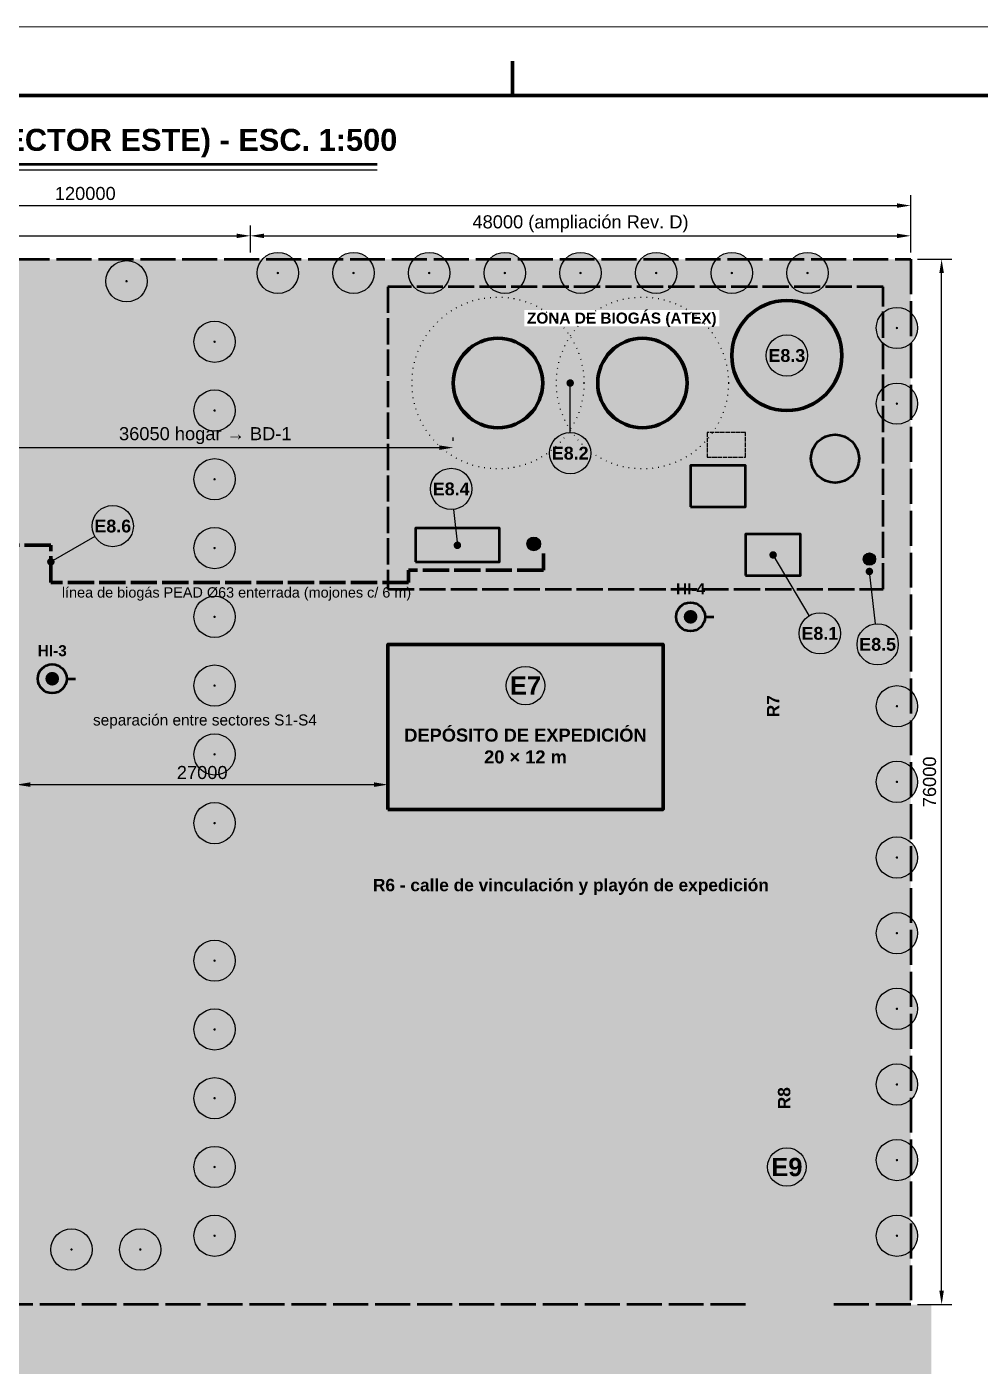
# Model space of a CAD drawing. Header units: millimetres. Extents: x 0 to 420, y 0 to 297.
# Drawn here: x 139.4 to 278, y 102.2 to 297 of the extents above; entities that cross this region are included whole.
import ezdxf
from ezdxf.enums import TextEntityAlignment as Align

# ---------------------------------------------------------------- set-up
doc = ezdxf.new("R2010")
doc.units = ezdxf.units.MM
doc.header["$LTSCALE"] = 0.5
doc.linetypes.add('DASHED', pattern=[1.524, 1.27, -0.254])
doc.linetypes.add('DOT', pattern=[0.508, 0, -0.508])
for name, color, linetype, lineweight in [('CONTORNO', 7, 'CONTINUOUS', 50), ('COTAS', 7, 'CONTINUOUS', 25), ('FINO', 7, 'CONTINUOUS', 25), ('HOJA', 8, 'CONTINUOUS', 13), ('RECUADRO', 7, 'CONTINUOUS', 70), ('RELLENO', 9, 'CONTINUOUS', 13), ('TEXTO', 7, 'CONTINUOUS', 25)]:
    doc.layers.add(name, color=color, linetype=linetype, lineweight=lineweight)
doc.styles.add('NEGRITA', font='arialbd.ttf')
doc.styles.get("Standard").update_dxf_attribs({"font": 'arial.ttf'})
doc.dimstyles.new('IRAM', dxfattribs={"dimtxt": 2.5, "dimasz": 2.5, "dimexe": 1.5, "dimexo": 1, "dimgap": 0.8, "dimtad": 1, "dimdec": 1, "dimtxsty": 'Standard', "dimcen": 2.5, "dimazin": 3, "dimtfac": 1, "dimtmove": 0, "dimatfit": 3})

msp = doc.modelspace()

# ---------------------------------------------------------------- hatches: boundary and pattern name
at = {"layer": 'COTAS'}
h = msp.add_hatch(color=7, dxfattribs=at)
edge = h.paths.add_edge_path()
edge.add_arc((218.4, 245.2), 0.55, 0, 360)
h = msp.add_hatch(color=7, dxfattribs=at)
edge = h.paths.add_edge_path()
edge.add_arc((202, 221.6), 0.55, 0, 360)
h = msp.add_hatch(color=7, dxfattribs=at)
edge = h.paths.add_edge_path()
edge.add_arc((247.9, 220.2), 0.55, 0, 360)
h = msp.add_hatch(color=7, dxfattribs=at)
edge = h.paths.add_edge_path()
edge.add_arc((142.9, 219.2), 0.55, 0, 360)
h = msp.add_hatch(color=7, dxfattribs=at)
edge = h.paths.add_edge_path()
edge.add_arc((261.9, 217.8), 0.55, 0, 360)
at = {"layer": 'RELLENO', "true_color": 0xe8f1e0}
msp.add_hatch(color=7, dxfattribs=at).paths.add_polyline_path([(27.9, 111.2), (267.9, 111.2), (267.9, 263.2), (27.9, 263.2)])
at = {"layer": 'RELLENO', "true_color": 0xd0e4c4}
h = msp.add_hatch(color=7, dxfattribs=at)
edge = h.paths.add_edge_path()
edge.add_arc((153.9, 260), 3, 0, 360)
h = msp.add_hatch(color=7, dxfattribs=at)
edge = h.paths.add_edge_path()
edge.add_arc((175.9, 261.2), 3, 0, 360)
h = msp.add_hatch(color=7, dxfattribs=at)
edge = h.paths.add_edge_path()
edge.add_arc((186.9, 261.2), 3, 0, 360)
h = msp.add_hatch(color=7, dxfattribs=at)
edge = h.paths.add_edge_path()
edge.add_arc((197.9, 261.2), 3, 0, 360)
h = msp.add_hatch(color=7, dxfattribs=at)
edge = h.paths.add_edge_path()
edge.add_arc((208.9, 261.2), 3, 0, 360)
h = msp.add_hatch(color=7, dxfattribs=at)
edge = h.paths.add_edge_path()
edge.add_arc((219.9, 261.2), 3, 0, 360)
h = msp.add_hatch(color=7, dxfattribs=at)
edge = h.paths.add_edge_path()
edge.add_arc((230.9, 261.2), 3, 0, 360)
h = msp.add_hatch(color=7, dxfattribs=at)
edge = h.paths.add_edge_path()
edge.add_arc((241.9, 261.2), 3, 0, 360)
h = msp.add_hatch(color=7, dxfattribs=at)
edge = h.paths.add_edge_path()
edge.add_arc((252.9, 261.2), 3, 0, 360)
at = {"layer": 'RELLENO', "true_color": 0x46783c}
h = msp.add_hatch(color=7, dxfattribs=at)
edge = h.paths.add_edge_path()
edge.add_arc((175.9, 261.2), 0.18, 0, 360)
h = msp.add_hatch(color=7, dxfattribs=at)
edge = h.paths.add_edge_path()
edge.add_arc((186.9, 261.2), 0.18, 0, 360)
h = msp.add_hatch(color=7, dxfattribs=at)
edge = h.paths.add_edge_path()
edge.add_arc((197.9, 261.2), 0.18, 0, 360)
h = msp.add_hatch(color=7, dxfattribs=at)
edge = h.paths.add_edge_path()
edge.add_arc((208.9, 261.2), 0.18, 0, 360)
h = msp.add_hatch(color=7, dxfattribs=at)
edge = h.paths.add_edge_path()
edge.add_arc((219.9, 261.2), 0.18, 0, 360)
h = msp.add_hatch(color=7, dxfattribs=at)
edge = h.paths.add_edge_path()
edge.add_arc((230.9, 261.2), 0.18, 0, 360)
h = msp.add_hatch(color=7, dxfattribs=at)
edge = h.paths.add_edge_path()
edge.add_arc((241.9, 261.2), 0.18, 0, 360)
h = msp.add_hatch(color=7, dxfattribs=at)
edge = h.paths.add_edge_path()
edge.add_arc((252.9, 261.2), 0.18, 0, 360)
h = msp.add_hatch(color=7, dxfattribs=at)
edge = h.paths.add_edge_path()
edge.add_arc((153.9, 260), 0.18, 0, 360)
at = {"layer": 'RELLENO', "true_color": 0xfff8de}
msp.add_hatch(color=7, dxfattribs=at).paths.add_polyline_path([(191.9, 215.2), (263.9, 215.2), (263.9, 259.2), (191.9, 259.2)])
at = {"layer": 'RELLENO', "true_color": 0xd9d9d9}
h = msp.add_hatch(color=7, dxfattribs=at)
h.paths.add_polyline_path([(37.28, 232.94), (37.3, 235.76), (37.64, 238.48), (38.28, 241.18), (39.26, 243.74), (39.66, 244.46), (39.86, 245.26), (39.9, 254.48), (40.08, 254.9), (40.54, 255.18), (60.72, 255.3), (62.66, 255.2), (122.26, 255.2), (123.94, 255.66), (126.04, 256.68), (128.86, 257.56), (131.62, 258.02), (134.48, 258.14), (137.34, 257.86), (140.14, 257.24), (145.26, 255.22), (159.1, 255.2), (159.54, 255.06), (159.9, 254.4), (159.9, 199.44), (160, 198.72), (160.62, 197.12), (160.36, 196.06), (160.34, 195.28), (159.92, 194), (159.9, 184.44), (160, 183.76), (160.46, 182.58), (161.02, 181.7), (162.14, 178.82), (162.84, 175.82), (163.08, 172.74), (162.86, 169.64), (162.16, 166.64), (161.66, 165.18), (160.52, 162.94), (159.94, 161.4), (159.9, 153.6), (159.76, 153.16), (159.1, 152.8), (150.66, 152.78), (146.5, 151.82), (143.18, 151.66), (139.88, 152.08), (137.28, 152.78), (132.36, 152.84), (131.92, 153.16), (131.58, 153.98), (131.14, 154.56), (130.4, 155.02), (129.7, 155.2), (124.82, 155.18), (122.28, 154.7), (121.5, 154.74), (120.62, 154.56), (117.38, 154.72), (116.56, 154.96), (114.64, 155.2), (93.16, 155.2), (92.52, 155.12), (91.4, 154.66), (90.16, 153.74), (89.8, 153.14), (89.64, 152.44), (89.7, 151.62), (90.02, 150.8), (90.3, 149.16), (90.44, 147.42), (90.28, 144.18), (89.98, 142.46), (88.96, 139.3), (87.14, 135.88), (86.9, 134.82), (86.92, 120.2), (87.46, 118.58), (88.02, 117.7), (89.14, 114.82), (89.56, 113.34), (89.68, 111.72), (89.38, 111.34), (88.94, 111.2), (73.7, 111.2), (73.26, 111.34), (72.9, 112), (72.9, 152.8), (72.8, 153.52), (72.36, 154.3), (71.64, 154.9), (70.94, 155.16), (66.86, 155.16), (65.08, 154.42), (64.3, 153.86), (63.44, 153.56), (62.8, 153.14), (61.16, 152.54), (58, 151.82), (54.68, 151.66), (51.38, 152.08), (49.78, 152.5), (46.7, 153.74), (45.96, 154.28), (44.28, 155.1), (40.54, 155.22), (40.2, 155.38), (39.94, 155.76), (39.9, 167.68), (39.62, 171.28), (39.9, 173.62), (39.88, 180.78), (38.2, 186.28), (37.78, 188.8), (37.6, 191.44), (37.68, 193.98), (38, 196.6), (38.6, 199.12), (39.88, 202.78), (39.9, 222.68), (39.56, 224.12), (38.6, 226.28), (37.84, 228.92)])
h.paths.add_polyline_path([(61.14, 169.78), (64, 171.26), (67.16, 172.28), (68.88, 172.58), (72.12, 172.74), (75.42, 172.32), (77.02, 171.9), (80.1, 170.66), (80.86, 170.1), (82.74, 169.26), (87.36, 169.3), (88.18, 169.74), (88.88, 170.54), (89.98, 171.02), (90.84, 171.82), (91.3, 171.9), (92.4, 171.64), (93.12, 171.72), (93.82, 172.04), (94.46, 172.68), (94.88, 173.82), (94.9, 180.08), (95.08, 180.5), (95.54, 180.78), (117.7, 180.8), (118.38, 180.96), (119, 181.32), (119.56, 181.98), (119.98, 182.9), (120.52, 183.2), (143.5, 183.2), (144.4, 183.38), (145.04, 183.76), (145.7, 184.66), (145.9, 185.6), (145.88, 213.06), (145.48, 214.14), (144.44, 215), (143.72, 215.18), (140.54, 215.22), (140.2, 215.38), (139.94, 215.76), (139.9, 234.4), (140.08, 234.9), (140.46, 235.16), (143.94, 235.24), (144.64, 235.5), (145.22, 235.92), (145.72, 236.7), (145.9, 237.6), (145.84, 239.28), (145.34, 240.34), (144.44, 241), (143.5, 241.2), (56.3, 241.2), (55.4, 241.02), (54.76, 240.64), (54.2, 239.94), (53.92, 239.06), (53.9, 233.6), (54.2, 232.46), (55.16, 231.5), (56.3, 231.2), (71.18, 231.2), (71.66, 230.96), (71.9, 230.48), (71.8, 195.62), (71.48, 195.3), (71.1, 195.2), (56.04, 195.18), (55.18, 194.92), (54.62, 194.52), (54.2, 193.94), (53.94, 193.24), (53.9, 176.28), (54.02, 175.52), (55.24, 173.1), (56.18, 171.92), (57.2, 170.96), (58.5, 170.1), (59.46, 169.66), (60.24, 169.56)], flags=16)
at = {"layer": 'RELLENO', "true_color": 0xd6e8c8}
h = msp.add_hatch(color=7, dxfattribs=at)
edge = h.paths.add_edge_path()
edge.add_arc((249.9, 249.2), 8, 0, 360)
at = {"layer": 'RELLENO', "true_color": 0xd0e4c4}
h = msp.add_hatch(color=7, dxfattribs=at)
edge = h.paths.add_edge_path()
edge.add_arc((265.9, 253.2), 3, 0, 360)
h = msp.add_hatch(color=7, dxfattribs=at)
edge = h.paths.add_edge_path()
edge.add_arc((166.7, 251.2), 3, 0, 360)
at = {"layer": 'RELLENO', "true_color": 0x46783c}
h = msp.add_hatch(color=7, dxfattribs=at)
edge = h.paths.add_edge_path()
edge.add_arc((265.9, 253.2), 0.18, 0, 360)
h = msp.add_hatch(color=7, dxfattribs=at)
edge = h.paths.add_edge_path()
edge.add_arc((166.7, 251.2), 0.18, 0, 360)
at = {"layer": 'RELLENO', "true_color": 0xccded8}
h = msp.add_hatch(color=7, dxfattribs=at)
edge = h.paths.add_edge_path()
edge.add_arc((207.9, 245.2), 6.5, 0, 360)
h = msp.add_hatch(color=7, dxfattribs=at)
edge = h.paths.add_edge_path()
edge.add_arc((228.9, 245.2), 6.5, 0, 360)
at = {"layer": 'RELLENO', "true_color": 0xfff3d6}
h = msp.add_hatch(color=7, dxfattribs=at)
edge = h.paths.add_edge_path()
edge.add_arc((249.9, 249.2), 3, 0, 360)
at = {"layer": 'RELLENO', "true_color": 0xd0e4c4}
h = msp.add_hatch(color=7, dxfattribs=at)
edge = h.paths.add_edge_path()
edge.add_arc((166.7, 241.2), 3, 0, 360)
h = msp.add_hatch(color=7, dxfattribs=at)
edge = h.paths.add_edge_path()
edge.add_arc((265.9, 242.2), 3, 0, 360)
at = {"layer": 'RELLENO', "true_color": 0x46783c}
h = msp.add_hatch(color=7, dxfattribs=at)
edge = h.paths.add_edge_path()
edge.add_arc((265.9, 242.2), 0.18, 0, 360)
h = msp.add_hatch(color=7, dxfattribs=at)
edge = h.paths.add_edge_path()
edge.add_arc((166.7, 241.2), 0.18, 0, 360)
at = {"layer": 'RELLENO', "true_color": 0xfff3d6}
h = msp.add_hatch(color=7, dxfattribs=at)
edge = h.paths.add_edge_path()
edge.add_arc((218.4, 235), 3, 0, 360)
at = {"layer": 'RELLENO', "true_color": 0xe1e1e1}
h = msp.add_hatch(color=7, dxfattribs=at)
edge = h.paths.add_edge_path()
edge.add_arc((256.9, 234.2), 3.5, 0, 360)
at = {"layer": 'RELLENO', "true_color": 0xcecece}
for points in [[(139.9, 215.2), (145.9, 215.2), (145.9, 235.2), (139.9, 235.2)], [(119.9, 169.2), (145.9, 169.2), (145.9, 183.2), (119.9, 183.2)]]:
    msp.add_hatch(color=7, dxfattribs=at).paths.add_polyline_path(points)
at = {"layer": 'RELLENO', "true_color": 0xd0e4c4}
h = msp.add_hatch(color=7, dxfattribs=at)
edge = h.paths.add_edge_path()
edge.add_arc((166.7, 231.2), 3, 0, 360)
at = {"layer": 'RELLENO', "true_color": 0xfff3d6}
h = msp.add_hatch(color=7, dxfattribs=at)
edge = h.paths.add_edge_path()
edge.add_arc((201.1, 229.8), 3, 0, 360)
at = {"layer": 'RELLENO', "true_color": 0xe8e2d4}
msp.add_hatch(color=7, dxfattribs=at).paths.add_polyline_path([(235.9, 227.2), (243.9, 227.2), (243.9, 233.2), (235.9, 233.2)])
at = {"layer": 'RELLENO', "true_color": 0x46783c}
h = msp.add_hatch(color=7, dxfattribs=at)
edge = h.paths.add_edge_path()
edge.add_arc((166.7, 231.2), 0.18, 0, 360)
at = {"layer": 'RELLENO', "true_color": 0xfff3d6}
h = msp.add_hatch(color=7, dxfattribs=at)
edge = h.paths.add_edge_path()
edge.add_arc((151.9, 224.4), 3, 0, 360)
at = {"layer": 'RELLENO', "true_color": 0xd0d8e4}
for points in [[(239.9, 179.2), (255.9, 179.2), (255.9, 227.2), (239.9, 227.2)], [(239.9, 215.2), (263.9, 215.2), (263.9, 227.2), (239.9, 227.2)], [(159.9, 165.2), (263.9, 165.2), (263.9, 179.2), (159.9, 179.2)], [(243.9, 111.2), (255.9, 111.2), (255.9, 165.2), (243.9, 165.2)], [(243.9, 105.2), (255.9, 105.2), (255.9, 111.2), (243.9, 111.2)]]:
    msp.add_hatch(color=7, dxfattribs=at).paths.add_polyline_path(points)
at = {"layer": 'RELLENO', "true_color": 0xd0e4c4}
h = msp.add_hatch(color=7, dxfattribs=at)
edge = h.paths.add_edge_path()
edge.add_arc((166.7, 221.2), 3, 0, 360)
at = {"layer": 'RELLENO', "true_color": 0xc8dccd}
msp.add_hatch(color=7, dxfattribs=at).paths.add_polyline_path([(195.9, 219.2), (208.1, 219.2), (208.1, 224.08), (195.9, 224.08)])
at = {"layer": 'RELLENO', "true_color": 0xffffff}
h = msp.add_hatch(color=7, dxfattribs=at)
edge = h.paths.add_edge_path()
edge.add_arc((213.1, 221.8), 1, 0, 360)
at = {"layer": 'RELLENO', "true_color": 0xc4b096}
msp.add_hatch(color=7, dxfattribs=at).paths.add_polyline_path([(243.9, 217.2), (251.9, 217.2), (251.9, 223.2), (243.9, 223.2)])
at = {"layer": 'RELLENO', "true_color": 0x46783c}
h = msp.add_hatch(color=7, dxfattribs=at)
edge = h.paths.add_edge_path()
edge.add_arc((166.7, 221.2), 0.18, 0, 360)
at = {"layer": 'RELLENO', "true_color": 0x1e1e1e}
h = msp.add_hatch(color=7, dxfattribs=at)
edge = h.paths.add_edge_path()
edge.add_arc((261.9, 219.6), 0.9, 0, 360)
at = {"layer": 'RELLENO', "true_color": 0xd0e4c4}
h = msp.add_hatch(color=7, dxfattribs=at)
edge = h.paths.add_edge_path()
edge.add_arc((166.7, 211.2), 3, 0, 360)
at = {"layer": 'RELLENO', "true_color": 0xffffff}
h = msp.add_hatch(color=7, dxfattribs=at)
edge = h.paths.add_edge_path()
edge.add_arc((235.9, 211.2), 2.1, 0, 360)
at = {"layer": 'RELLENO', "true_color": 0x46783c}
h = msp.add_hatch(color=7, dxfattribs=at)
edge = h.paths.add_edge_path()
edge.add_arc((166.7, 211.2), 0.18, 0, 360)
at = {"layer": 'RELLENO', "true_color": 0xc8102e}
h = msp.add_hatch(color=7, dxfattribs=at)
edge = h.paths.add_edge_path()
edge.add_arc((235.9, 211.2), 1, 0, 360)
at = {"layer": 'RELLENO', "true_color": 0xfff3d6}
h = msp.add_hatch(color=7, dxfattribs=at)
edge = h.paths.add_edge_path()
edge.add_arc((254.7, 208.8), 3, 0, 360)
h = msp.add_hatch(color=7, dxfattribs=at)
edge = h.paths.add_edge_path()
edge.add_arc((263.1, 207.2), 3, 0, 360)
at = {"layer": 'RELLENO', "true_color": 0xf0ded6}
msp.add_hatch(color=7, dxfattribs=at).paths.add_polyline_path([(191.9, 183.2), (231.9, 183.2), (231.9, 207.2), (191.9, 207.2)])
at = {"layer": 'RELLENO', "true_color": 0xffffff}
h = msp.add_hatch(color=7, dxfattribs=at)
edge = h.paths.add_edge_path()
edge.add_arc((143.1, 202.2), 2.1, 0, 360)
at = {"layer": 'RELLENO', "true_color": 0xc8102e}
h = msp.add_hatch(color=7, dxfattribs=at)
edge = h.paths.add_edge_path()
edge.add_arc((143.1, 202.2), 1, 0, 360)
at = {"layer": 'RELLENO', "true_color": 0xd0e4c4}
h = msp.add_hatch(color=7, dxfattribs=at)
edge = h.paths.add_edge_path()
edge.add_arc((166.7, 201.2), 3, 0, 360)
at = {"layer": 'RELLENO', "true_color": 0xfff3d6}
h = msp.add_hatch(color=7, dxfattribs=at)
edge = h.paths.add_edge_path()
edge.add_arc((211.9, 201.2), 2.8, 0, 360)
at = {"layer": 'RELLENO', "true_color": 0x46783c}
h = msp.add_hatch(color=7, dxfattribs=at)
edge = h.paths.add_edge_path()
edge.add_arc((166.7, 201.2), 0.18, 0, 360)
at = {"layer": 'RELLENO', "true_color": 0xd0e4c4}
h = msp.add_hatch(color=7, dxfattribs=at)
edge = h.paths.add_edge_path()
edge.add_arc((265.9, 198.2), 3, 0, 360)
at = {"layer": 'RELLENO', "true_color": 0x46783c}
h = msp.add_hatch(color=7, dxfattribs=at)
edge = h.paths.add_edge_path()
edge.add_arc((265.9, 198.2), 0.18, 0, 360)
at = {"layer": 'RELLENO', "true_color": 0xd0e4c4}
h = msp.add_hatch(color=7, dxfattribs=at)
edge = h.paths.add_edge_path()
edge.add_arc((166.7, 191.2), 3, 0, 360)
at = {"layer": 'RELLENO', "true_color": 0x46783c}
h = msp.add_hatch(color=7, dxfattribs=at)
edge = h.paths.add_edge_path()
edge.add_arc((166.7, 191.2), 0.18, 0, 360)
at = {"layer": 'RELLENO', "true_color": 0xd0e4c4}
h = msp.add_hatch(color=7, dxfattribs=at)
edge = h.paths.add_edge_path()
edge.add_arc((265.9, 187.2), 3, 0, 360)
at = {"layer": 'RELLENO', "true_color": 0x46783c}
h = msp.add_hatch(color=7, dxfattribs=at)
edge = h.paths.add_edge_path()
edge.add_arc((265.9, 187.2), 0.18, 0, 360)
at = {"layer": 'RELLENO', "true_color": 0xd0e4c4}
h = msp.add_hatch(color=7, dxfattribs=at)
edge = h.paths.add_edge_path()
edge.add_arc((166.7, 181.2), 3, 0, 360)
at = {"layer": 'RELLENO', "true_color": 0xf3c229}
msp.add_hatch(color=7, dxfattribs=at).paths.add_polyline_path([(207.9, 180.8), (215.9, 180.8), (215.9, 183.2), (207.9, 183.2)])
at = {"layer": 'RELLENO', "true_color": 0x46783c}
h = msp.add_hatch(color=7, dxfattribs=at)
edge = h.paths.add_edge_path()
edge.add_arc((166.7, 181.2), 0.18, 0, 360)
at = {"layer": 'RELLENO', "true_color": 0xd0e4c4}
h = msp.add_hatch(color=7, dxfattribs=at)
edge = h.paths.add_edge_path()
edge.add_arc((265.9, 176.2), 3, 0, 360)
at = {"layer": 'RELLENO', "true_color": 0x46783c}
h = msp.add_hatch(color=7, dxfattribs=at)
edge = h.paths.add_edge_path()
edge.add_arc((265.9, 176.2), 0.18, 0, 360)
at = {"layer": 'RELLENO', "true_color": 0xd0e4c4}
h = msp.add_hatch(color=7, dxfattribs=at)
edge = h.paths.add_edge_path()
edge.add_arc((265.9, 165.2), 3, 0, 360)
h = msp.add_hatch(color=7, dxfattribs=at)
edge = h.paths.add_edge_path()
edge.add_arc((166.7, 161.2), 3, 0, 360)
at = {"layer": 'RELLENO', "true_color": 0x46783c}
h = msp.add_hatch(color=7, dxfattribs=at)
edge = h.paths.add_edge_path()
edge.add_arc((265.9, 165.2), 0.18, 0, 360)
h = msp.add_hatch(color=7, dxfattribs=at)
edge = h.paths.add_edge_path()
edge.add_arc((166.7, 161.2), 0.18, 0, 360)
at = {"layer": 'RELLENO', "true_color": 0xd0e4c4}
h = msp.add_hatch(color=7, dxfattribs=at)
edge = h.paths.add_edge_path()
edge.add_arc((265.9, 154.2), 3, 0, 360)
h = msp.add_hatch(color=7, dxfattribs=at)
edge = h.paths.add_edge_path()
edge.add_arc((166.7, 151.2), 3, 0, 360)
at = {"layer": 'RELLENO', "true_color": 0x46783c}
h = msp.add_hatch(color=7, dxfattribs=at)
edge = h.paths.add_edge_path()
edge.add_arc((265.9, 154.2), 0.18, 0, 360)
h = msp.add_hatch(color=7, dxfattribs=at)
edge = h.paths.add_edge_path()
edge.add_arc((166.7, 151.2), 0.18, 0, 360)
at = {"layer": 'RELLENO', "true_color": 0xd0e4c4}
h = msp.add_hatch(color=7, dxfattribs=at)
edge = h.paths.add_edge_path()
edge.add_arc((265.9, 143.2), 3, 0, 360)
h = msp.add_hatch(color=7, dxfattribs=at)
edge = h.paths.add_edge_path()
edge.add_arc((166.7, 141.2), 3, 0, 360)
at = {"layer": 'RELLENO', "true_color": 0x46783c}
h = msp.add_hatch(color=7, dxfattribs=at)
edge = h.paths.add_edge_path()
edge.add_arc((265.9, 143.2), 0.18, 0, 360)
h = msp.add_hatch(color=7, dxfattribs=at)
edge = h.paths.add_edge_path()
edge.add_arc((166.7, 141.2), 0.18, 0, 360)
at = {"layer": 'RELLENO', "true_color": 0xd0e4c4}
h = msp.add_hatch(color=7, dxfattribs=at)
edge = h.paths.add_edge_path()
edge.add_arc((265.9, 132.2), 3, 0, 360)
h = msp.add_hatch(color=7, dxfattribs=at)
edge = h.paths.add_edge_path()
edge.add_arc((166.7, 131.2), 3, 0, 360)
at = {"layer": 'RELLENO', "true_color": 0xfff3d6}
h = msp.add_hatch(color=7, dxfattribs=at)
edge = h.paths.add_edge_path()
edge.add_arc((249.9, 131.2), 2.8, 0, 360)
at = {"layer": 'RELLENO', "true_color": 0x46783c}
h = msp.add_hatch(color=7, dxfattribs=at)
edge = h.paths.add_edge_path()
edge.add_arc((166.7, 131.2), 0.18, 0, 360)
h = msp.add_hatch(color=7, dxfattribs=at)
edge = h.paths.add_edge_path()
edge.add_arc((265.9, 132.2), 0.18, 0, 360)
at = {"layer": 'RELLENO', "true_color": 0xd0e4c4}
h = msp.add_hatch(color=7, dxfattribs=at)
edge = h.paths.add_edge_path()
edge.add_arc((166.7, 121.2), 3, 0, 360)
h = msp.add_hatch(color=7, dxfattribs=at)
edge = h.paths.add_edge_path()
edge.add_arc((265.9, 121.2), 3, 0, 360)
h = msp.add_hatch(color=7, dxfattribs=at)
edge = h.paths.add_edge_path()
edge.add_arc((145.9, 119.2), 3, 0, 360)
h = msp.add_hatch(color=7, dxfattribs=at)
edge = h.paths.add_edge_path()
edge.add_arc((155.9, 119.2), 3, 0, 360)
at = {"layer": 'RELLENO', "true_color": 0x46783c}
h = msp.add_hatch(color=7, dxfattribs=at)
edge = h.paths.add_edge_path()
edge.add_arc((166.7, 121.2), 0.18, 0, 360)
h = msp.add_hatch(color=7, dxfattribs=at)
edge = h.paths.add_edge_path()
edge.add_arc((265.9, 121.2), 0.18, 0, 360)
h = msp.add_hatch(color=7, dxfattribs=at)
edge = h.paths.add_edge_path()
edge.add_arc((145.9, 119.2), 0.18, 0, 360)
h = msp.add_hatch(color=7, dxfattribs=at)
edge = h.paths.add_edge_path()
edge.add_arc((155.9, 119.2), 0.18, 0, 360)
at = {"layer": 'RELLENO', "true_color": 0xe6e2dc}
msp.add_hatch(color=7, dxfattribs=at).paths.add_polyline_path([(25.9, 105.2), (270.9, 105.2), (270.9, 111.2), (25.9, 111.2)])
at = {"layer": 'RELLENO', "true_color": 0xbebfc1}
msp.add_hatch(color=7, dxfattribs=at).paths.add_polyline_path([(25.9, 91.2), (270.9, 91.2), (270.9, 105.2), (25.9, 105.2)])

# ---------------------------------------------------------------- linework, layer by layer
at = {"layer": 'CONTORNO'}
msp.add_line((26, 277), (190.32, 277), dxfattribs=at)
at = {"layer": 'CONTORNO', "true_color": 0xc8102e}
for p, q in [((238, 211.2), (239.3, 211.2)), ((145.2, 202.2), (146.5, 202.2))]:
    msp.add_line(p, q, dxfattribs=at)
at = {"layer": 'CONTORNO'}
for points in [[(235.9, 227.2), (243.9, 227.2), (243.9, 233.2), (235.9, 233.2)], [(195.9, 219.2), (208.1, 219.2), (208.1, 224.08), (195.9, 224.08)], [(243.9, 217.2), (251.9, 217.2), (251.9, 223.2), (243.9, 223.2)]]:
    msp.add_lwpolyline(points, close=True, dxfattribs=at)
at = {"layer": 'CONTORNO', "linetype": 'DASHED', "lineweight": 70, "ltscale": 6, "true_color": 0xd4a700}
msp.add_lwpolyline([(214.5, 220.4), (214.5, 218), (194.9, 218), (194.9, 216.2), (142.9, 216.2), (142.9, 221.6), (130.1, 221.6)], dxfattribs=at)
at = {"layer": 'CONTORNO', "lineweight": 100}
msp.add_lwpolyline([(191.9, 183.2), (231.9, 183.2), (231.9, 207.2), (191.9, 207.2)], close=True, dxfattribs=at)
at = {"layer": 'CONTORNO', "linetype": 'DASHED', "lineweight": 50, "ltscale": 8}
msp.add_lwpolyline([(243.9, 111.2), (89.9, 111.2)], dxfattribs=at)
at = {"layer": 'CONTORNO', "lineweight": 70}
for centre, radius in [((249.9, 249.2), 8), ((207.9, 245.2), 6.5), ((228.9, 245.2), 6.5)]:
    msp.add_circle(centre, radius, dxfattribs=at)
at = {"layer": 'CONTORNO'}
msp.add_circle((256.9, 234.2), 3.5, dxfattribs=at)
at = {"layer": 'CONTORNO', "lineweight": 50, "true_color": 0xc8102e}
for centre in [(235.9, 211.2), (143.1, 202.2)]:
    msp.add_circle(centre, 2.1, dxfattribs=at)
at = {"layer": 'COTAS'}
for p, q in [((218.4, 238), (218.4, 245.2)), ((201.4273, 226.81791), (202, 221.6)), ((149.3024, 222.89917), (142.9, 219.2)), ((253.16317, 211.37646), (247.9, 220.2)), ((262.76253, 210.18096), (261.9, 217.8))]:
    msp.add_line(p, q, dxfattribs=at)
for centre, radius in [((249.9, 249.2), 3), ((218.4, 235), 3), ((201.1, 229.8), 3), ((151.9, 224.4), 3), ((254.7, 208.8), 3), ((263.1, 207.2), 3), ((211.9, 201.2), 2.8), ((249.9, 131.2), 2.8)]:
    msp.add_circle(centre, radius, dxfattribs=at)
at = {"layer": 'FINO'}
msp.add_line((26, 276.2), (190.32, 276.2), dxfattribs=at)
at = {"layer": 'FINO', "linetype": 'DASHED', "lineweight": 50, "ltscale": 6, "true_color": 0xd4a700}
msp.add_lwpolyline([(191.9, 215.2), (263.9, 215.2), (263.9, 259.2), (191.9, 259.2)], close=True, dxfattribs=at)
at = {"layer": 'FINO', "linetype": 'DASHED'}
msp.add_lwpolyline([(238.3, 234.4), (243.9, 234.4), (243.9, 238), (238.3, 238)], close=True, dxfattribs=at)
at = {"layer": 'FINO', "true_color": 0x46783c}
for centre in [(153.9, 260), (175.9, 261.2), (186.9, 261.2), (197.9, 261.2), (208.9, 261.2), (219.9, 261.2), (230.9, 261.2), (241.9, 261.2), (252.9, 261.2), (265.9, 253.2), (166.7, 251.2), (166.7, 241.2), (265.9, 242.2), (166.7, 231.2), (166.7, 221.2), (166.7, 211.2), (166.7, 201.2), (265.9, 198.2), (166.7, 191.2), (265.9, 187.2), (166.7, 181.2), (265.9, 176.2), (265.9, 165.2), (166.7, 161.2), (265.9, 154.2), (166.7, 151.2), (265.9, 143.2), (166.7, 141.2), (265.9, 132.2), (166.7, 131.2), (166.7, 121.2), (265.9, 121.2), (145.9, 119.2), (155.9, 119.2)]:
    msp.add_circle(centre, 3, dxfattribs=at)
at = {"layer": 'FINO'}
for centre, radius in [((213.1, 221.8), 1), ((261.9, 219.6), 0.9)]:
    msp.add_circle(centre, radius, dxfattribs=at)
at = {"layer": 'HOJA'}
msp.add_lwpolyline([(0, 0), (420, 0), (420, 297), (0, 297)], close=True, dxfattribs=at)
at = {"layer": 'RECUADRO'}
msp.add_line((210, 292), (210, 287), dxfattribs=at)
msp.add_lwpolyline([(20, 10), (410, 10), (410, 287), (20, 287)], close=True, dxfattribs=at)

# ---------------------------------------------------------------- texts
at = {"layer": 'COTAS', "style": 'NEGRITA'}
for s, height, p in [('E8.3', 1.86, (249.9, 249.2)), ('E8.2', 1.86, (218.4, 235)), ('E8.4', 1.86, (201.1, 229.8)), ('E8.6', 1.86, (151.9, 224.4)), ('E8.1', 1.86, (254.7, 208.8)), ('E8.5', 1.86, (263.1, 207.2)), ('E7', 2.66, (211.9, 201.2)), ('E9', 2.66, (249.9, 131.2))]:
    msp.add_text(s, height=height, dxfattribs=at).set_placement(p, align=Align.MIDDLE_CENTER)
at = {"layer": 'TEXTO', "style": 'NEGRITA'}
msp.add_text('IMPLANTACIÓN GENERAL AMPLIADA (PREDIO + SECTOR ESTE) - ESC. 1:500', height=3.2, dxfattribs=at).set_placement((26, 278), align=Align.BOTTOM_LEFT)
at = {"layer": 'TEXTO', "true_color": 0x967300}
msp.add_text('línea de biogás PEAD Ø63 enterrada (mojones c/ 6 m)', height=1.5, dxfattribs=at).set_placement((144.5, 215.5), align=Align.TOP_LEFT)
at = {"layer": 'TEXTO', "true_color": 0xc8102e, "style": 'NEGRITA'}
for s, p in [('HI-4', (235.9, 214)), ('HI-3', (143.1, 205))]:
    msp.add_text(s, height=1.6, dxfattribs=at).set_placement(p, align=Align.BOTTOM_CENTER)
at = {"layer": 'TEXTO', "style": 'NEGRITA'}
for s, p in [('R7', (247.9, 198.2)), ('R8', (249.5, 141.2))]:
    msp.add_text(s, height=1.8, rotation=90, dxfattribs=at).set_placement(p, align=Align.MIDDLE_CENTER)
at = {"layer": 'TEXTO'}
msp.add_text('separación entre sectores S1-S4', height=1.6, dxfattribs=at).set_placement((165.3, 196.2), align=Align.MIDDLE_CENTER)
at = {"layer": 'TEXTO', "style": 'NEGRITA'}
msp.add_text('R6 - calle de vinculación y playón de expedición', height=1.8, dxfattribs=at).set_placement((218.5, 172.2), align=Align.MIDDLE_CENTER)
at = {"layer": 'TEXTO', "insert": (211.9, 192.4), "char_height": 1.9, "attachment_point": 5, "style": 'NEGRITA'}
msp.add_mtext('DEPÓSITO DE EXPEDICIÓN\\P20 × 12 m', dxfattribs=at)

# ---------------------------------------------------------------- dimensions: what is measured, and where the dimension line sits
at = {"layer": 'COTAS'}
for base, p1, p2, text in [((27.9, 266.6), (27.9, 263.2), (171.9, 263.2), '<> (predio Rev. C)'), ((171.9, 266.6), (171.9, 263.2), (267.9, 263.2), '<> (ampliación Rev. D)'), ((129.3, 235.8), (129.3, 235.8), (201.4, 235.8), '<> hogar → BD-1')]:
    msp.add_linear_dim(base=base, p1=p1, p2=p2, text=text, dimstyle='IRAM', override={"dimtxt": 1.9, "dimasz": 2, "dimlfac": 500}, dxfattribs=at).render()
for base, p1, p2 in [((27.9, 271), (27.9, 263.2), (267.9, 263.2)), ((137.9, 186.8), (137.9, 186.8), (191.9, 186.8))]:
    msp.add_linear_dim(base=base, p1=p1, p2=p2, dimstyle='IRAM', override={"dimtxt": 1.9, "dimasz": 2, "dimlfac": 500}, dxfattribs=at).render()
msp.add_linear_dim(base=(272.4, 111.2), p1=(267.9, 111.2), p2=(267.9, 263.2), angle=90, dimstyle='IRAM', override={"dimtxt": 1.9, "dimasz": 2, "dimlfac": 500}, dxfattribs=at).render()

# ---------------------------------------------------------------- next in the draw order: texts
at = {"layer": 'TEXTO', "insert": (225.9, 254.4), "char_height": 1.6, "attachment_point": 5, "style": 'NEGRITA', "bg_fill": 3, "box_fill_scale": 1.25, "bg_fill_color": 0}
msp.add_mtext('ZONA DE BIOGÁS (ATEX)', dxfattribs=at)

# ---------------------------------------------------------------- next in the draw order: linework, layer by layer
at = {"layer": 'CONTORNO', "linetype": 'DASHED', "lineweight": 50, "ltscale": 8}
msp.add_lwpolyline([(69.9, 111.2), (27.9, 111.2), (27.9, 263.2), (267.9, 263.2), (267.9, 111.2), (255.9, 111.2)], dxfattribs=at)
at = {"layer": 'FINO', "linetype": 'DOT', "ltscale": 3, "true_color": 0xd4a700}
for centre in [(207.9, 245.2), (228.9, 245.2)]:
    msp.add_circle(centre, 12.5, dxfattribs=at)

doc.saveas('drawing.dxf')
